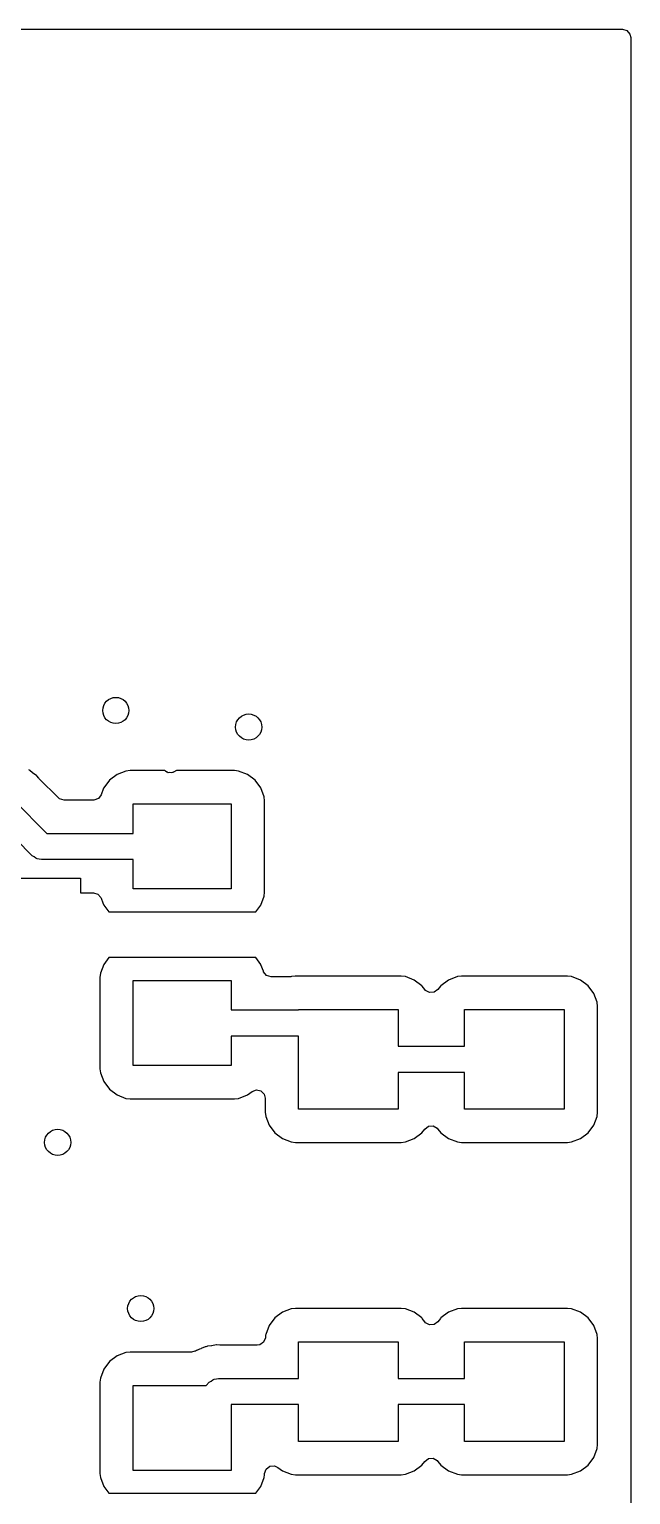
# Model space of a CAD drawing. Extents: x 4.34 to 6.68, y -4.43 to -2.89.
# Drawn here: x 6.319 to 6.681, y -3.773 to -2.891 of the extents above; entities that cross this region are included whole.
import ezdxf

# ---------------------------------------------------------------- set-up
doc = ezdxf.new("R2010")
doc.units = 0
doc.header["$MEASUREMENT"] = 0
doc.layers.add('BLACK', color=7, linetype='CONTINUOUS')

msp = doc.modelspace()

# ---------------------------------------------------------------- linework, layer by layer
at = {"layer": 'BLACK', "linetype": 'CONTINUOUS'}
for p, q in [((4.34604, -2.89091), (6.67612, -2.89091)), ((6.67612, -2.89091), (6.6788, -2.8917)), ((6.6788, -2.8917), (6.68063, -2.89381)), ((6.68063, -2.89381), (6.68108, -2.89587)), ((6.68108, -2.89587), (6.68108, -4.42595)), ((6.31902, -3.33688), (6.31874, -3.33675)), ((6.31925, -3.33706), (6.31902, -3.33688)), ((6.321, -3.33843), (6.31925, -3.33706)), ((6.3212, -3.33858), (6.321, -3.33843)), ((6.32326, -3.34003), (6.3212, -3.33858)), ((6.32346, -3.34025), (6.32326, -3.34003)), ((6.32346, -3.34026), (6.32346, -3.34025)), ((6.32476, -3.34175), (6.32346, -3.34026)), ((6.32499, -3.34199), (6.32476, -3.34175)), ((6.33641, -3.35341), (6.32499, -3.34199)), ((6.36725, -3.34287), (6.36381, -3.34746)), ((6.37184, -3.33943), (6.36725, -3.34287)), ((6.3772, -3.33742), (6.37184, -3.33943)), ((6.37965, -3.33715), (6.3772, -3.33742)), ((6.40045, -3.33715), (6.37965, -3.33715)), ((6.40105, -3.33748), (6.40045, -3.33715)), ((6.40175, -3.33807), (6.40105, -3.33748)), ((6.40224, -3.33813), (6.40175, -3.33807)), ((6.40267, -3.33837), (6.40224, -3.33813)), ((6.40359, -3.3383), (6.40267, -3.33837)), ((6.4045, -3.33842), (6.40359, -3.3383)), ((6.40525, -3.33818), (6.4045, -3.33842)), ((6.40544, -3.33817), (6.40525, -3.33818)), ((6.40554, -3.33809), (6.40544, -3.33817)), ((6.40585, -3.338), (6.40554, -3.33809)), ((6.40762, -3.33715), (6.40585, -3.338)), ((6.4425, -3.33715), (6.40762, -3.33715)), ((6.44495, -3.33742), (6.4425, -3.33715)), ((6.45032, -3.33943), (6.44495, -3.33742)), ((6.4549, -3.34287), (6.45032, -3.33943)), ((6.45834, -3.34746), (6.4549, -3.34287)), ((6.36224, -3.35165), (6.36056, -3.35388)), ((6.36368, -3.34779), (6.36224, -3.35165)), ((6.36381, -3.34746), (6.36368, -3.34779)), ((6.46036, -3.35283), (6.45834, -3.34746)), ((6.31003, -3.35534), (6.32957, -3.37489)), ((6.33724, -3.35408), (6.33641, -3.35341)), ((6.33992, -3.35487), (6.33724, -3.35408)), ((6.35759, -3.35487), (6.33992, -3.35487)), ((6.35794, -3.35486), (6.35759, -3.35487)), ((6.36056, -3.35388), (6.35794, -3.35486)), ((6.38155, -3.37489), (6.38155, -3.35717)), ((6.38155, -3.35717), (6.4406, -3.35717)), ((6.4406, -3.35717), (6.4406, -3.40835)), ((6.46062, -3.35528), (6.46036, -3.35283)), ((6.46062, -3.41025), (6.46062, -3.35528)), ((6.32074, -3.38833), (6.3012, -3.36878)), ((6.32957, -3.37489), (6.38155, -3.37489)), ((6.32186, -3.38903), (6.32074, -3.38833)), ((6.32288, -3.38985), (6.32186, -3.38903)), ((6.32333, -3.38995), (6.32288, -3.38985)), ((6.32371, -3.39019), (6.32333, -3.38995)), ((6.32502, -3.39034), (6.32371, -3.39019)), ((6.3263, -3.39064), (6.32502, -3.39034)), ((6.38155, -3.39064), (6.3263, -3.39064)), ((6.38155, -3.40835), (6.38155, -3.39064)), ((6.31049, -3.40186), (6.34986, -3.40186)), ((6.34986, -3.40186), (6.34986, -3.41066)), ((6.34986, -3.41066), (6.35759, -3.41066)), ((6.35759, -3.41066), (6.36027, -3.41144)), ((6.36027, -3.41144), (6.3621, -3.41356)), ((6.3621, -3.41356), (6.36224, -3.41387)), ((6.4406, -3.40835), (6.38155, -3.40835)), ((6.45834, -3.41806), (6.46036, -3.4127)), ((6.46036, -3.4127), (6.46062, -3.41025)), ((6.36224, -3.41387), (6.36331, -3.41675)), ((6.36331, -3.41675), (6.36381, -3.41806)), ((6.36381, -3.41806), (6.36686, -3.42213)), ((6.36686, -3.42213), (6.4553, -3.42213)), ((6.4553, -3.42213), (6.45834, -3.41806)), ((6.36381, -3.45376), (6.36179, -3.45913)), ((6.36686, -3.44969), (6.36381, -3.45376)), ((6.4553, -3.44969), (6.36686, -3.44969)), ((6.45834, -3.45376), (6.4553, -3.44969)), ((6.45847, -3.45409), (6.45834, -3.45376)), ((6.45991, -3.45795), (6.45847, -3.45409)), ((6.36179, -3.45913), (6.36153, -3.46157)), ((6.36153, -3.46157), (6.36153, -3.51655)), ((6.38155, -3.51465), (6.38155, -3.46347)), ((6.38155, -3.46347), (6.4406, -3.46347)), ((6.4406, -3.46347), (6.4406, -3.48119)), ((6.46005, -3.45827), (6.45991, -3.45795)), ((6.46188, -3.46038), (6.46005, -3.45827)), ((6.46456, -3.46117), (6.46188, -3.46038)), ((6.47638, -3.46117), (6.46456, -3.46117)), ((6.47691, -3.46114), (6.47638, -3.46117)), ((6.47905, -3.46091), (6.47691, -3.46114)), ((6.47918, -3.46089), (6.47905, -3.46091)), ((6.54297, -3.46089), (6.47918, -3.46089)), ((6.54542, -3.46116), (6.54297, -3.46089)), ((6.55079, -3.46317), (6.54542, -3.46116)), ((6.55538, -3.46661), (6.55079, -3.46317)), ((6.57136, -3.46317), (6.56677, -3.46661)), ((6.57673, -3.46116), (6.57136, -3.46317)), ((6.57918, -3.46089), (6.57673, -3.46116)), ((6.64297, -3.46089), (6.57918, -3.46089)), ((6.64542, -3.46116), (6.64297, -3.46089)), ((6.65079, -3.46317), (6.64542, -3.46116)), ((6.65538, -3.46661), (6.65079, -3.46317)), ((6.55559, -3.46689), (6.55538, -3.46661)), ((6.55711, -3.46892), (6.55559, -3.46689)), ((6.55757, -3.46945), (6.55711, -3.46892)), ((6.56002, -3.47079), (6.55757, -3.46945)), ((6.56281, -3.47059), (6.56002, -3.47079)), ((6.56505, -3.46892), (6.56281, -3.47059)), ((6.56656, -3.46689), (6.56505, -3.46892)), ((6.56677, -3.46661), (6.56656, -3.46689)), ((6.65882, -3.4712), (6.65538, -3.46661)), ((6.66083, -3.47657), (6.65882, -3.4712)), ((6.4406, -3.48119), (6.48108, -3.48119)), ((6.48108, -3.48119), (6.48108, -3.48091)), ((6.48108, -3.48091), (6.54108, -3.48091)), ((6.54108, -3.48091), (6.54108, -3.50304)), ((6.58108, -3.50304), (6.58108, -3.48091)), ((6.58108, -3.48091), (6.64108, -3.48091)), ((6.64108, -3.48091), (6.64108, -3.54091)), ((6.6611, -3.47902), (6.66083, -3.47657)), ((6.6611, -3.54281), (6.6611, -3.47902)), ((6.48108, -3.49693), (6.4406, -3.49693)), ((6.4406, -3.49693), (6.4406, -3.51465)), ((6.48108, -3.54091), (6.48108, -3.49693)), ((6.54108, -3.50304), (6.58108, -3.50304)), ((6.36153, -3.51655), (6.36179, -3.51899)), ((6.36179, -3.51899), (6.36381, -3.52436)), ((6.4406, -3.51465), (6.38155, -3.51465)), ((6.58108, -3.51878), (6.54108, -3.51878)), ((6.54108, -3.51878), (6.54108, -3.54091)), ((6.58108, -3.54091), (6.58108, -3.51878)), ((6.36381, -3.52436), (6.36725, -3.52895)), ((6.36725, -3.52895), (6.37184, -3.53239)), ((6.37184, -3.53239), (6.3772, -3.5344)), ((6.3772, -3.5344), (6.37965, -3.53467)), ((6.37965, -3.53467), (6.4425, -3.53467)), ((6.4425, -3.53467), (6.44495, -3.5344)), ((6.44495, -3.5344), (6.45032, -3.53239)), ((6.45032, -3.53239), (6.45312, -3.53029)), ((6.45312, -3.53029), (6.45574, -3.52931)), ((6.45574, -3.52931), (6.45847, -3.5299)), ((6.45847, -3.5299), (6.46045, -3.53188)), ((6.46045, -3.53188), (6.46106, -3.53426)), ((6.46106, -3.53426), (6.46106, -3.54281)), ((6.46106, -3.54281), (6.46132, -3.54525)), ((6.46132, -3.54525), (6.46333, -3.55062)), ((6.54108, -3.54091), (6.48108, -3.54091)), ((6.64108, -3.54091), (6.58108, -3.54091)), ((6.65882, -3.55062), (6.66083, -3.54525)), ((6.66083, -3.54525), (6.6611, -3.54281)), ((6.46333, -3.55062), (6.46677, -3.55521)), ((6.55538, -3.55521), (6.55711, -3.55291)), ((6.55711, -3.55291), (6.55934, -3.55123)), ((6.55934, -3.55123), (6.56213, -3.55103)), ((6.56213, -3.55103), (6.56459, -3.55238)), ((6.56459, -3.55238), (6.56505, -3.55291)), ((6.56505, -3.55291), (6.56677, -3.55521)), ((6.65538, -3.55521), (6.65882, -3.55062)), ((6.46677, -3.55521), (6.47136, -3.55865)), ((6.47136, -3.55865), (6.47673, -3.56066)), ((6.47673, -3.56066), (6.47918, -3.56093)), ((6.47918, -3.56093), (6.54297, -3.56093)), ((6.54297, -3.56093), (6.54542, -3.56066)), ((6.54542, -3.56066), (6.55079, -3.55865)), ((6.55079, -3.55865), (6.55538, -3.55521)), ((6.56677, -3.55521), (6.57136, -3.55865)), ((6.57136, -3.55865), (6.57673, -3.56066)), ((6.57673, -3.56066), (6.57918, -3.56093)), ((6.57918, -3.56093), (6.64297, -3.56093)), ((6.64297, -3.56093), (6.64542, -3.56066)), ((6.64542, -3.56066), (6.65079, -3.55865)), ((6.65079, -3.55865), (6.65538, -3.55521)), ((6.46677, -3.66661), (6.46333, -3.6712)), ((6.47136, -3.66317), (6.46677, -3.66661)), ((6.47673, -3.66116), (6.47136, -3.66317)), ((6.47918, -3.66089), (6.47673, -3.66116)), ((6.54297, -3.66089), (6.47918, -3.66089)), ((6.54542, -3.66116), (6.54297, -3.66089)), ((6.55079, -3.66317), (6.54542, -3.66116)), ((6.55538, -3.66661), (6.55079, -3.66317)), ((6.55559, -3.66689), (6.55538, -3.66661)), ((6.55711, -3.66892), (6.55559, -3.66689)), ((6.55757, -3.66945), (6.55711, -3.66892)), ((6.56505, -3.66892), (6.56281, -3.67059)), ((6.56656, -3.66689), (6.56505, -3.66892)), ((6.56677, -3.66661), (6.56656, -3.66689)), ((6.57136, -3.66317), (6.56677, -3.66661)), ((6.57673, -3.66116), (6.57136, -3.66317)), ((6.57918, -3.66089), (6.57673, -3.66116)), ((6.64297, -3.66089), (6.57918, -3.66089)), ((6.64542, -3.66116), (6.64297, -3.66089)), ((6.65079, -3.66317), (6.64542, -3.66116)), ((6.65538, -3.66661), (6.65079, -3.66317)), ((6.65882, -3.6712), (6.65538, -3.66661)), ((6.46129, -3.67688), (6.4611, -3.67859)), ((6.46132, -3.67657), (6.46129, -3.67688)), ((6.46129, -3.67688), (6.46129, -3.67688)), ((6.46333, -3.6712), (6.46132, -3.67657)), ((6.56002, -3.67079), (6.55757, -3.66945)), ((6.56281, -3.67059), (6.56002, -3.67079)), ((6.66083, -3.67657), (6.65882, -3.6712)), ((6.6611, -3.67902), (6.66083, -3.67657)), ((6.41857, -3.68662), (6.41662, -3.68715)), ((6.41862, -3.68673), (6.41857, -3.68662)), ((6.41887, -3.68662), (6.41862, -3.68673)), ((6.41862, -3.68673), (6.41862, -3.68673)), ((6.41862, -3.68673), (6.41862, -3.68673)), ((6.41957, -3.68623), (6.41887, -3.68662)), ((6.41966, -3.68618), (6.41957, -3.68623)), ((6.41991, -3.68601), (6.41966, -3.68618)), ((6.42019, -3.6859), (6.41991, -3.68601)), ((6.42146, -3.68542), (6.42019, -3.6859)), ((6.42019, -3.6859), (6.42019, -3.6859)), ((6.42226, -3.68512), (6.42146, -3.68542)), ((6.4225, -3.68502), (6.42226, -3.68512)), ((6.4248, -3.68401), (6.4225, -3.68502)), ((6.4251, -3.68396), (6.4248, -3.68401)), ((6.4252, -3.68393), (6.4251, -3.68396)), ((6.42584, -3.68375), (6.4252, -3.68393)), ((6.42594, -3.68373), (6.42584, -3.68375)), ((6.42622, -3.68362), (6.42594, -3.68373)), ((6.42872, -3.68332), (6.42622, -3.68362)), ((6.42898, -3.68328), (6.42872, -3.68332)), ((6.43146, -3.68285), (6.42898, -3.68328)), ((6.43175, -3.68287), (6.43146, -3.68285)), ((6.43373, -3.68301), (6.43175, -3.68287)), ((6.43175, -3.68287), (6.43175, -3.68287)), ((6.43406, -3.68302), (6.43373, -3.68301)), ((6.45617, -3.68302), (6.43406, -3.68302)), ((6.45773, -3.68277), (6.45617, -3.68302)), ((6.46003, -3.68117), (6.45773, -3.68277)), ((6.4611, -3.67859), (6.46003, -3.68117)), ((6.48108, -3.70304), (6.48108, -3.68091)), ((6.48108, -3.68091), (6.54108, -3.68091)), ((6.54108, -3.68091), (6.54108, -3.70304)), ((6.58108, -3.70304), (6.58108, -3.68091)), ((6.58108, -3.68091), (6.64108, -3.68091)), ((6.64108, -3.68091), (6.64108, -3.74091)), ((6.6611, -3.74281), (6.6611, -3.67902)), ((6.36725, -3.69287), (6.36381, -3.69746)), ((6.37184, -3.68943), (6.36725, -3.69287)), ((6.3772, -3.68742), (6.37184, -3.68943)), ((6.37965, -3.68715), (6.3772, -3.68742)), ((6.41662, -3.68715), (6.37965, -3.68715)), ((6.36179, -3.70283), (6.36153, -3.70528)), ((6.36381, -3.69746), (6.36179, -3.70283)), ((6.42737, -3.70533), (6.42848, -3.70464)), ((6.42848, -3.70464), (6.42951, -3.70382)), ((6.42951, -3.70382), (6.42995, -3.70372)), ((6.42995, -3.70372), (6.43034, -3.70347)), ((6.43034, -3.70347), (6.43164, -3.70333)), ((6.43164, -3.70333), (6.43293, -3.70304)), ((6.43293, -3.70304), (6.48108, -3.70304)), ((6.54108, -3.70304), (6.58108, -3.70304)), ((6.36153, -3.70528), (6.36153, -3.76025)), ((6.38155, -3.75835), (6.38155, -3.70717)), ((6.38155, -3.70717), (6.42553, -3.70717)), ((6.42553, -3.70717), (6.42737, -3.70533)), ((6.48108, -3.71879), (6.4406, -3.71879)), ((6.4406, -3.71879), (6.4406, -3.75835)), ((6.48108, -3.74091), (6.48108, -3.71879)), ((6.58108, -3.71879), (6.54108, -3.71879)), ((6.54108, -3.71879), (6.54108, -3.74091)), ((6.58108, -3.74091), (6.58108, -3.71879)), ((6.54108, -3.74091), (6.48108, -3.74091)), ((6.64108, -3.74091), (6.58108, -3.74091)), ((6.65882, -3.75062), (6.66083, -3.74525)), ((6.66083, -3.74525), (6.6611, -3.74281)), ((6.46062, -3.76022), (6.46155, -3.75761)), ((6.46155, -3.75761), (6.46376, -3.75589)), ((6.46376, -3.75589), (6.46654, -3.75564)), ((6.46654, -3.75564), (6.46854, -3.75654)), ((6.46854, -3.75654), (6.47136, -3.75865)), ((6.55079, -3.75865), (6.55538, -3.75521)), ((6.55538, -3.75521), (6.55711, -3.75291)), ((6.55711, -3.75291), (6.55934, -3.75123)), ((6.55934, -3.75123), (6.56213, -3.75103)), ((6.56213, -3.75103), (6.56459, -3.75238)), ((6.56459, -3.75238), (6.56505, -3.75291)), ((6.56505, -3.75291), (6.56677, -3.75521)), ((6.56677, -3.75521), (6.57136, -3.75865)), ((6.65079, -3.75865), (6.65538, -3.75521)), ((6.65538, -3.75521), (6.65882, -3.75062)), ((6.36153, -3.76025), (6.36179, -3.7627)), ((6.36179, -3.7627), (6.36381, -3.76806)), ((6.4406, -3.75835), (6.38155, -3.75835)), ((6.45834, -3.76806), (6.46036, -3.7627)), ((6.46036, -3.7627), (6.46054, -3.76097)), ((6.46054, -3.76097), (6.46061, -3.76038)), ((6.46061, -3.76038), (6.46062, -3.76025)), ((6.46061, -3.76038), (6.46061, -3.76038)), ((6.46062, -3.76025), (6.46062, -3.76022)), ((6.47136, -3.75865), (6.47673, -3.76066)), ((6.47673, -3.76066), (6.47918, -3.76093)), ((6.47918, -3.76093), (6.54297, -3.76093)), ((6.54297, -3.76093), (6.54542, -3.76066)), ((6.54542, -3.76066), (6.55079, -3.75865)), ((6.57136, -3.75865), (6.57673, -3.76066)), ((6.57673, -3.76066), (6.57918, -3.76093)), ((6.57918, -3.76093), (6.64297, -3.76093)), ((6.64297, -3.76093), (6.64542, -3.76066)), ((6.64542, -3.76066), (6.65079, -3.75865)), ((6.36381, -3.76806), (6.36686, -3.77213)), ((6.36686, -3.77213), (6.4553, -3.77213)), ((6.4553, -3.77213), (6.45834, -3.76806))]:
    msp.add_line(p, q, dxfattribs=at)
at = {"layer": 'BLACK'}
for centre in [(6.37108, -3.30091), (6.45108, -3.31091), (6.33608, -3.56091), (6.38608, -3.66091)]:
    msp.add_circle(centre, 0.00787, dxfattribs=at)

doc.saveas('drawing.dxf')
